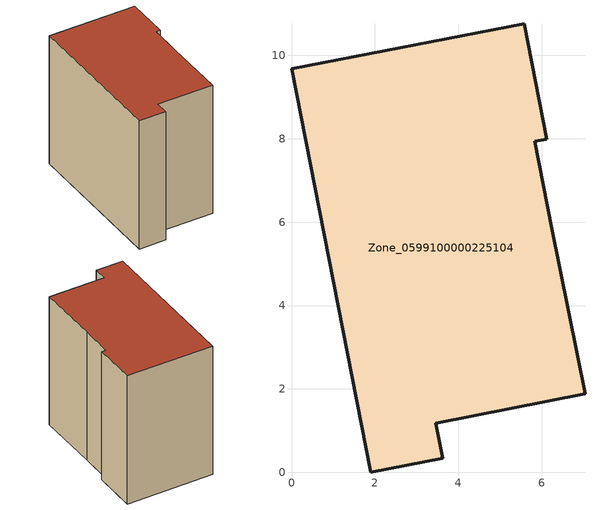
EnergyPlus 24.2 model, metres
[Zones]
Zone_0599100000225104
 floor ground (C_G): 0,9.68 5.58,10.76 6.12,7.99 5.84,7.94 6.24,5.86 7.04,1.88 3.46,1.18 3.63,0.34 1.9,0 z0
 wall outside (C_F): 1.9,0 3.63,0.34 3.46,1.18 7.04,1.88 6.24,5.86 5.84,7.94 6.12,7.99 5.58,10.76 0,9.68 1.9,0 z0:8.92
 roof outside (C_R): 5.58,10.76 0,9.68 1.9,0 3.63,0.34 3.46,1.18 7.04,1.88 6.24,5.86 5.84,7.94 6.12,7.99 z8.92
[BUILDING]
Pand.0599100000225104: North Axis=0; Terrain=City; Loads Convergence Tolerance Value=0.04; Temperature Convergence Tolerance Value=0.4; Solar Distribution=FullExterior; Maximum Number of Warmup Days=25; Minimum Number of Warmup Days=1
[Site:Location]
Rotterdam.The.Hague.AP_ZH_NLD Design_Conditions: Latitude=51.96; Longitude=4.45; Time Zone=1; Elevation=-4.5
[SITE:GROUNDTEMPERATURE:BUILDINGSURFACE]
18, 18, 18, 18, 18, 18, 18, 18, 18, 18, 18, 18
[MATERIAL] Thermal Absorptance=0.9; Solar Absorptance=0.7; Visible Absorptance=0.7
Name | Roughness | Thickness | Conductivity | Density | Specific Heat
G.TI.1975-1991 | MediumSmooth | 0.15 | 0.288461 | 540 | 1210
F.TI.1975-1991 | Rough | 0.3 | 0.230769 | 1920 | 840
R.TI.1975-1991 | MediumRough | 0.2 | 0.153846 | 1500 | 1000
[CONSTRUCTION]
C_G: G.TI.1975-1991
C_F: F.TI.1975-1991
C_R: R.TI.1975-1991
[ZONE]
Zone_0599100000225104: Type=1; Multiplier=1; Ceiling Height=Autocalculate; Volume=Autocalculate; Floor Area=autocalculate; Part of Total Floor Area=Yes
[ZONEINFILTRATION:DESIGNFLOWRATE]
Infil_Zone_0599100000225104: Zone or ZoneList or Space or SpaceList=Zone_0599100000225104; Schedule=AlwaysOn; Design Flow Rate Calculation Method=Flow/Area; Flow Rate per Floor Area=0.003; Constant Term Coefficient=1; Temperature Term Coefficient=0; Velocity Term Coefficient=0; Velocity Squared Term Coefficient=0
[HVACTEMPLATE:ZONE:IDEALLOADSAIRSYSTEM]
Zone_0599100000225104: Maximum Heating Supply Air Temperature=50; Minimum Cooling Supply Air Temperature=13; Maximum Heating Supply Air Humidity Ratio=0.0156; Minimum Cooling Supply Air Humidity Ratio=0.0077; Heating Limit=NoLimit; Cooling Limit=NoLimit; Dehumidification Control Type=ConstantSensibleHeatRatio; Cooling Sensible Heat Ratio=0.7; Dehumidification Setpoint=60; Humidification Control Type=None; Humidification Setpoint=30; Outdoor Air Method=None; Outdoor Air Flow Rate per Person=0.00944; Outdoor Air Flow Rate per Zone Floor Area=0; Outdoor Air Flow Rate per Zone=0; Demand Controlled Ventilation Type=None; Outdoor Air Economizer Type=NoEconomizer; Heat Recovery Type=None; Sensible Heat Recovery Effectiveness=0.7; Latent Heat Recovery Effectiveness=0.65
[ZONECONTROL:THERMOSTAT]
ThermostatControl_Zone_0599100000225104: Zone or ZoneList=Zone_0599100000225104; Control Type Schedule=DualSetpointControlType; Control 1=Thermostat_Zone_0599100000225104; Temperature Difference Between Cutout And Setpoint=0
[THERMOSTATSETPOINT:DUALSETPOINT]
Thermostat_Zone_0599100000225104: Heating Setpoint Temperature Schedule=HeatingSetpoint_Zone_0599100000225104; Cooling Setpoint Temperature Schedule=CoolingSetpoint_Zone_0599100000225104
[SCHEDULE:COMPACT]
HeatingSetpoint_Zone_0599100000225104: Through: 12/31, For: AllDays, Until: 24:00, 21
CoolingSetpoint_Zone_0599100000225104: Through: 12/31, For: AllDays, Until: 24:00, 24
DualSetpointControlType: Through: 12/31, For: AllDays, Until: 24:00, 4
AlwaysOn: Through: 12/31, For: AllDays, Until: 24:00, 1
